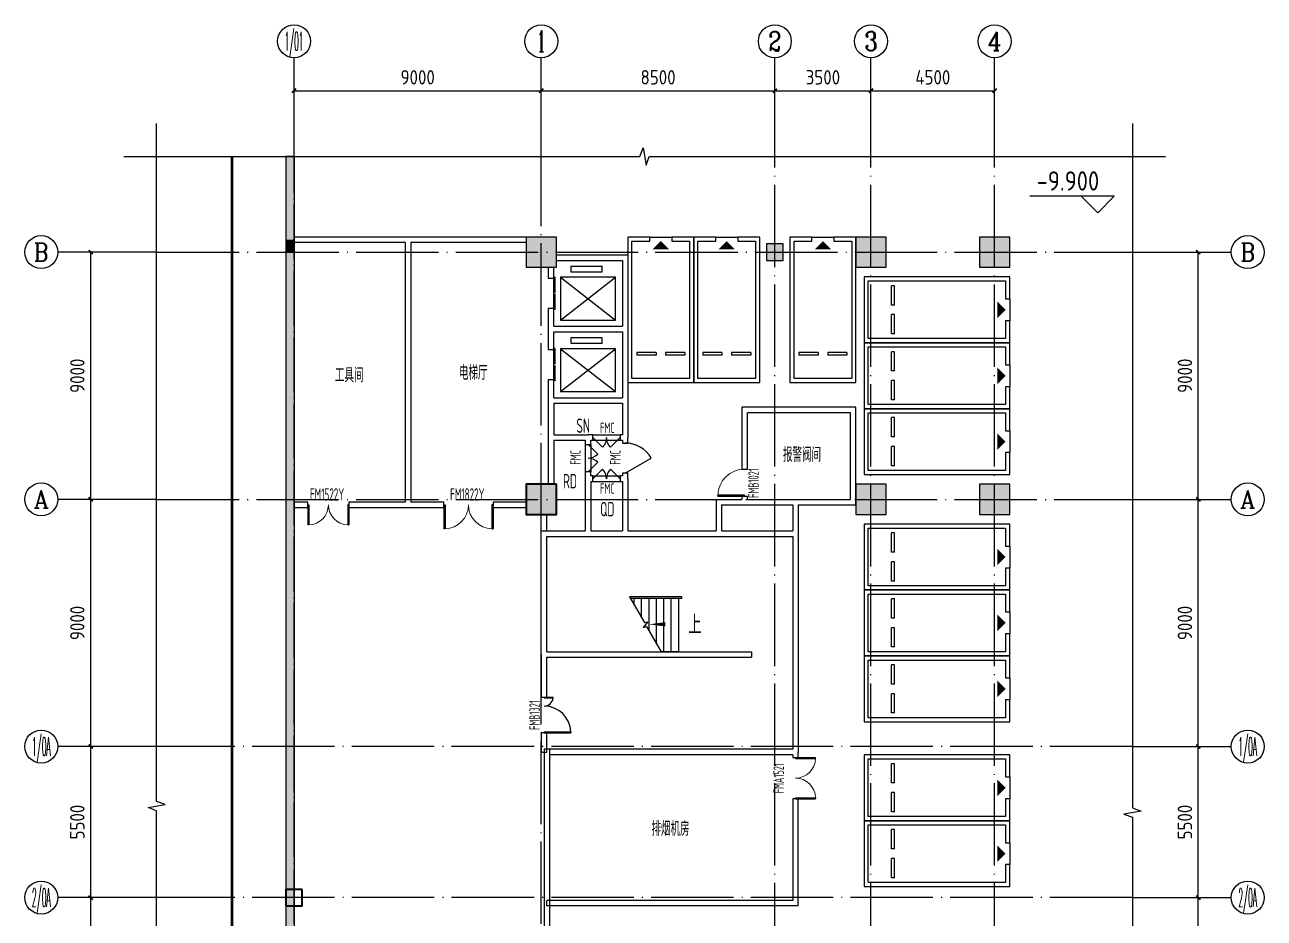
# Model space of a CAD drawing. Extents: x -473190 to 2138458, y -81875 to 2633646.
# Drawn here: x 917682 to 962794, y 222367 to 254895 of the extents above; entities that cross this region are included whole.
import ezdxf
from ezdxf.enums import TextEntityAlignment as Align

# ---------------------------------------------------------------- set-up
doc = ezdxf.new("R2010")
doc.units = 0
doc.header["$LTSCALE"] = 1000
for name, pattern in [('CENTERX2', [4, 2.5, -0.5, 0.5, -0.5]), ('CONTINOUS', [0]), ('DOTE', [2.42, 2, -0.2, 0.02, -0.2]), ('ZW-地下$0$DOTE', [2.42, 2, -0.2, 0.02, -0.2])]:
    doc.linetypes.add(name, pattern=pattern)
for name, color, linetype in [('00-停车位', 67, 'Continuous'), ('00-用地红线', 12, 'CENTERX2'), ('A-ROOM_NAME', 23, 'Continuous'), ('A-STAIR', 3, 'Continuous'), ('A-WALL', 2, 'Continuous'), ('AXIS', 3, 'Continuous'), ('AXIS_TEXT', 7, 'Continuous'), ('COLU-主楼', 1, 'Continuous'), ('COLUMN', 9, 'Continuous'), ('DIM_ELEV', 3, 'Continuous'), ('DIM_SYMB', 3, 'Continuous'), ('DOOR_FIRE', 4, 'Continuous'), ('DOOR_FIRE_TEXT', 7, 'Continuous'), ('DOTE', 1, 'DOTE'), ('EVTR', 2, 'Continuous'), ('PUB_DIM', 3, 'Continuous'), ('PUB_HATCH', 8, 'Continuous'), ('PUB_TEXT', 7, 'Continuous'), ('WALL-C', 2, 'Continuous'), ('WINDOW', 4, 'Continuous'), ('WINDOW_TEXT', 7, 'Continuous')]:
    doc.layers.add(name, color=color, linetype=linetype)
doc.layers.add('HATCH', color=251, linetype='Continuous', lineweight=0)
doc.layers.add('砼柱', color=2, linetype='Continuous', lineweight=35)
doc.styles.add('8B2_02', font='tssdeng.shx', dxfattribs={"width": 0.6, "bigfont": 'TSSDCHN.shx'})
doc.styles.add('_TCH_AXIS', font='COMPLEX', dxfattribs={"bigfont": 'GBCBIG'})
doc.styles.add('_TCH_DIM', font='SIMPLEX', dxfattribs={"bigfont": 'GBCBIG'})
doc.styles.add('_TCH_WINDOW', font='tssdeng.shx', dxfattribs={"width": 0.8, "height": 3.5, "bigfont": 'tssdchn.shx'})
doc.styles.add('COMPLEX', font='COMPLEX.shx', dxfattribs={"width": 0.65})
doc.styles.get("Standard").update_dxf_attribs({"font": 'gbenor.shx', "bigfont": 'gbcbig.shx'})
doc.styles.add('STANDARD_T3', font='gbenor.shx', dxfattribs={"bigfont": 'gbcbig.shx'})
doc.dimstyles.new('STANDARD&&150', dxfattribs={"dimtxt": 525, "dimasz": 150, "dimexe": 375, "dimexo": 450, "dimgap": 225, "dimtad": 1, "dimdec": 0, "dimzin": 0, "dimdsep": 46, "dimtxsty": 'STANDARD_T3', "dimblk": 'ARCHTICK', "dimcen": 0.09, "dimadec": 0, "dimazin": 0, "dimtfac": 1, "dimtdec": 0, "dimtix": 1, "dimtmove": 2, "dimatfit": 3, "dimfxl": 0, "dimtolj": 1, "dimtzin": 0, "dimarcsym": 0})

# ---------------------------------------------------------------- blocks, each defined once
blk = doc.blocks.new('车位2400x5300')
at = {"layer": '00-停车位', "color": 251}
for p, q in [((-875, -1000), (-175, -1000)), ((-875, -1100), (-875, -1000)), ((-875, -1100), (-175, -1100)), ((-175, -1100), (-175, -1000)), ((175, -1000), (875, -1000)), ((175, -1100), (175, -1000)), ((175, -1100), (875, -1100)), ((875, -1100), (875, -1000)), ((400, -5300), (-400, -5300))]:
    blk.add_line(p, q, dxfattribs=at)
blk.add_lwpolyline([(400, -5150), (400, -5300), (1200, -5300), (1200, 0), (-1200, 0), (-1200, -5300), (-400, -5300), (-400, -5150), (-1050, -5150), (-1050, -150), (1050, -150), (1050, -5150), (400, -5150)], dxfattribs=at)
blk.add_lwpolyline([(0, -5150, 0, 600, 0), (0, -4850, 600, 600, 0)], format="xyseb", dxfattribs=at)
blk = doc.blocks.new('_AXISO')
blk.add_circle((0, 0), 0.5)
at = {"layer": 'AXIS_TEXT', "style": 'COMPLEX', "width": 1.041667}
blk.add_attdef('A', text='', height=0.56, dxfattribs=at).set_placement((-0.25, -0.28), (0.25, -0.28), align=Align.FIT)
blk = doc.blocks.new('_ArchTick')
at = {"color": 0, "linetype": 'ByBlock', "const_width": 0.4}
blk.add_lwpolyline([(-0.5, -0.5), (0.5, 0.5)], dxfattribs=at)
blk = doc.blocks.new('*D1991')
at = {"layer": 'Defpoints', "color": 0, "transparency": 16777216}
for p in [(959194, 246617), (960394, 246617), (959194, 237617)]:
    blk.add_point(p, dxfattribs=at)
at = {"layer": 'PUB_DIM', "color": 0, "lineweight": -2, "transparency": 16777216}
for p, q in [((959644, 246617), (960769, 246617)), ((960394, 237617), (960394, 246617)), ((959644, 237617), (960769, 237617))]:
    blk.add_line(p, q, dxfattribs=at)
at = {"layer": 'PUB_DIM', "color": 0, "lineweight": -2, "transparency": 16777216, "xscale": 150, "yscale": 150, "zscale": 150}
for p, rotation in [((960394, 246617), 90), ((960394, 237617), 270)]:
    blk.add_blockref('_ArchTick', p, dxfattribs=dict(at, rotation=rotation))
at = {"layer": 'PUB_DIM', "color": 0, "transparency": 16777216, "insert": (959907, 242117), "char_height": 525, "attachment_point": 5, "rotation": 90, "style": 'STANDARD_T3'}
blk.add_mtext('\\A1;9000', dxfattribs=at)
blk = doc.blocks.new('*D1992')
at = {"layer": 'Defpoints', "color": 0, "transparency": 16777216}
for p in [(959194, 237617), (960394, 237617), (959194, 228617)]:
    blk.add_point(p, dxfattribs=at)
at = {"layer": 'PUB_DIM', "color": 0, "lineweight": -2, "transparency": 16777216}
for p, q in [((959644, 237617), (960769, 237617)), ((960394, 228617), (960394, 237617)), ((959644, 228617), (960769, 228617))]:
    blk.add_line(p, q, dxfattribs=at)
at = {"layer": 'PUB_DIM', "color": 0, "lineweight": -2, "transparency": 16777216, "xscale": 150, "yscale": 150, "zscale": 150}
for p, rotation in [((960394, 237617), 90), ((960394, 228617), 270)]:
    blk.add_blockref('_ArchTick', p, dxfattribs=dict(at, rotation=rotation))
at = {"layer": 'PUB_DIM', "color": 0, "transparency": 16777216, "insert": (959907, 233117), "char_height": 525, "attachment_point": 5, "rotation": 90, "style": 'STANDARD_T3'}
blk.add_mtext('\\A1;9000', dxfattribs=at)
blk = doc.blocks.new('*D1993')
at = {"layer": 'Defpoints', "color": 0, "transparency": 16777216}
for p in [(959194, 228617), (960394, 228617), (959194, 223117)]:
    blk.add_point(p, dxfattribs=at)
at = {"layer": 'PUB_DIM', "color": 0, "lineweight": -2, "transparency": 16777216}
for p, q in [((959644, 228617), (960769, 228617)), ((960394, 223117), (960394, 228617)), ((959644, 223117), (960769, 223117))]:
    blk.add_line(p, q, dxfattribs=at)
at = {"layer": 'PUB_DIM', "color": 0, "lineweight": -2, "transparency": 16777216, "xscale": 150, "yscale": 150, "zscale": 150}
for p, rotation in [((960394, 228617), 90), ((960394, 223117), 270)]:
    blk.add_blockref('_ArchTick', p, dxfattribs=dict(at, rotation=rotation))
at = {"layer": 'PUB_DIM', "color": 0, "transparency": 16777216, "insert": (959907, 225867), "char_height": 525, "attachment_point": 5, "rotation": 90, "style": 'STANDARD_T3'}
blk.add_mtext('\\A1;5500', dxfattribs=at)
blk = doc.blocks.new('*D1994')
at = {"layer": 'Defpoints', "color": 0, "transparency": 16777216}
for p in [(959194, 223117), (960394, 223117), (959194, 216517)]:
    blk.add_point(p, dxfattribs=at)
at = {"layer": 'PUB_DIM', "color": 0, "lineweight": -2, "transparency": 16777216}
for p, q in [((959644, 223117), (960769, 223117)), ((960394, 216517), (960394, 223117)), ((959644, 216517), (960769, 216517))]:
    blk.add_line(p, q, dxfattribs=at)
at = {"layer": 'PUB_DIM', "color": 0, "lineweight": -2, "transparency": 16777216, "xscale": 150, "yscale": 150, "zscale": 150}
for p, rotation in [((960394, 223117), 90), ((960394, 216517), 270)]:
    blk.add_blockref('_ArchTick', p, dxfattribs=dict(at, rotation=rotation))
at = {"layer": 'PUB_DIM', "color": 0, "transparency": 16777216, "insert": (959907, 219817), "char_height": 525, "attachment_point": 5, "rotation": 90, "style": 'STANDARD_T3'}
blk.add_mtext('\\A1;6600', dxfattribs=at)
blk = doc.blocks.new('*D1997')
at = {"layer": 'Defpoints', "color": 0, "transparency": 16777216}
for p in [(936482, 252495), (927482, 251295), (936482, 251295)]:
    blk.add_point(p, dxfattribs=at)
at = {"layer": 'PUB_DIM', "color": 0, "lineweight": -2, "transparency": 16777216}
for p, q in [((927482, 251745), (927482, 252870)), ((936482, 251745), (936482, 252870)), ((927482, 252495), (936482, 252495))]:
    blk.add_line(p, q, dxfattribs=at)
at = {"layer": 'PUB_DIM', "color": 0, "lineweight": -2, "transparency": 16777216, "xscale": 150, "yscale": 150, "zscale": 150, "rotation": 180}
blk.add_blockref('_ArchTick', (927482, 252495), dxfattribs=at)
at = {"layer": 'PUB_DIM', "color": 0, "lineweight": -2, "transparency": 16777216, "xscale": 150, "yscale": 150, "zscale": 150}
blk.add_blockref('_ArchTick', (936482, 252495), dxfattribs=at)
at = {"layer": 'PUB_DIM', "color": 0, "transparency": 16777216, "insert": (931982, 252982), "char_height": 525, "attachment_point": 5, "style": 'STANDARD_T3'}
blk.add_mtext('\\A1;9000', dxfattribs=at)
blk = doc.blocks.new('*D1998')
at = {"layer": 'Defpoints', "color": 0, "transparency": 16777216}
for p in [(944982, 252495), (936482, 251295), (944982, 251295)]:
    blk.add_point(p, dxfattribs=at)
at = {"layer": 'PUB_DIM', "color": 0, "lineweight": -2, "transparency": 16777216}
for p, q in [((936482, 251745), (936482, 252870)), ((944982, 251745), (944982, 252870)), ((936482, 252495), (944982, 252495))]:
    blk.add_line(p, q, dxfattribs=at)
at = {"layer": 'PUB_DIM', "color": 0, "lineweight": -2, "transparency": 16777216, "xscale": 150, "yscale": 150, "zscale": 150, "rotation": 180}
blk.add_blockref('_ArchTick', (936482, 252495), dxfattribs=at)
at = {"layer": 'PUB_DIM', "color": 0, "lineweight": -2, "transparency": 16777216, "xscale": 150, "yscale": 150, "zscale": 150}
blk.add_blockref('_ArchTick', (944982, 252495), dxfattribs=at)
at = {"layer": 'PUB_DIM', "color": 0, "transparency": 16777216, "insert": (940732, 252982), "char_height": 525, "attachment_point": 5, "style": 'STANDARD_T3'}
blk.add_mtext('\\A1;8500', dxfattribs=at)
blk = doc.blocks.new('*D1999')
at = {"layer": 'Defpoints', "color": 0, "transparency": 16777216}
for p in [(948482, 252495), (944982, 251295), (948482, 251295)]:
    blk.add_point(p, dxfattribs=at)
at = {"layer": 'PUB_DIM', "color": 0, "lineweight": -2, "transparency": 16777216}
for p, q in [((944982, 251745), (944982, 252870)), ((948482, 251745), (948482, 252870)), ((944982, 252495), (948482, 252495))]:
    blk.add_line(p, q, dxfattribs=at)
at = {"layer": 'PUB_DIM', "color": 0, "lineweight": -2, "transparency": 16777216, "xscale": 150, "yscale": 150, "zscale": 150, "rotation": 180}
blk.add_blockref('_ArchTick', (944982, 252495), dxfattribs=at)
at = {"layer": 'PUB_DIM', "color": 0, "lineweight": -2, "transparency": 16777216, "xscale": 150, "yscale": 150, "zscale": 150}
blk.add_blockref('_ArchTick', (948482, 252495), dxfattribs=at)
at = {"layer": 'PUB_DIM', "color": 0, "transparency": 16777216, "insert": (946732, 252982), "char_height": 525, "attachment_point": 5, "style": 'STANDARD_T3'}
blk.add_mtext('\\A1;3500', dxfattribs=at)
blk = doc.blocks.new('*D2000')
at = {"layer": 'Defpoints', "color": 0, "transparency": 16777216}
for p in [(952982, 252495), (948482, 251295), (952982, 251295)]:
    blk.add_point(p, dxfattribs=at)
at = {"layer": 'PUB_DIM', "color": 0, "lineweight": -2, "transparency": 16777216}
for p, q in [((948482, 251745), (948482, 252870)), ((952982, 251745), (952982, 252870)), ((948482, 252495), (952982, 252495))]:
    blk.add_line(p, q, dxfattribs=at)
at = {"layer": 'PUB_DIM', "color": 0, "lineweight": -2, "transparency": 16777216, "xscale": 150, "yscale": 150, "zscale": 150, "rotation": 180}
blk.add_blockref('_ArchTick', (948482, 252495), dxfattribs=at)
at = {"layer": 'PUB_DIM', "color": 0, "lineweight": -2, "transparency": 16777216, "xscale": 150, "yscale": 150, "zscale": 150}
blk.add_blockref('_ArchTick', (952982, 252495), dxfattribs=at)
at = {"layer": 'PUB_DIM', "color": 0, "transparency": 16777216, "insert": (950732, 252982), "char_height": 525, "attachment_point": 5, "style": 'STANDARD_T3'}
blk.add_mtext('\\A1;4500', dxfattribs=at)
blk = doc.blocks.new('*D2001')
at = {"layer": 'Defpoints', "color": 0, "transparency": 16777216}
for p in [(920082, 246617), (921282, 246617), (921282, 237617)]:
    blk.add_point(p, dxfattribs=at)
at = {"layer": 'PUB_DIM', "color": 0, "lineweight": -2, "transparency": 16777216}
for p, q in [((920832, 246617), (919707, 246617)), ((920082, 237617), (920082, 246617)), ((920832, 237617), (919707, 237617))]:
    blk.add_line(p, q, dxfattribs=at)
at = {"layer": 'PUB_DIM', "color": 0, "lineweight": -2, "transparency": 16777216, "xscale": 150, "yscale": 150, "zscale": 150}
for p, rotation in [((920082, 246617), 90), ((920082, 237617), 270)]:
    blk.add_blockref('_ArchTick', p, dxfattribs=dict(at, rotation=rotation))
at = {"layer": 'PUB_DIM', "color": 0, "transparency": 16777216, "insert": (919594, 242117), "char_height": 525, "attachment_point": 5, "rotation": 90, "style": 'STANDARD_T3'}
blk.add_mtext('\\A1;9000', dxfattribs=at)
blk = doc.blocks.new('*D2002')
at = {"layer": 'Defpoints', "color": 0, "transparency": 16777216}
for p in [(920082, 237617), (921282, 237617), (921282, 228617)]:
    blk.add_point(p, dxfattribs=at)
at = {"layer": 'PUB_DIM', "color": 0, "lineweight": -2, "transparency": 16777216}
for p, q in [((920832, 237617), (919707, 237617)), ((920082, 228617), (920082, 237617)), ((920832, 228617), (919707, 228617))]:
    blk.add_line(p, q, dxfattribs=at)
at = {"layer": 'PUB_DIM', "color": 0, "lineweight": -2, "transparency": 16777216, "xscale": 150, "yscale": 150, "zscale": 150}
for p, rotation in [((920082, 237617), 90), ((920082, 228617), 270)]:
    blk.add_blockref('_ArchTick', p, dxfattribs=dict(at, rotation=rotation))
at = {"layer": 'PUB_DIM', "color": 0, "transparency": 16777216, "insert": (919594, 233117), "char_height": 525, "attachment_point": 5, "rotation": 90, "style": 'STANDARD_T3'}
blk.add_mtext('\\A1;9000', dxfattribs=at)
blk = doc.blocks.new('*D2003')
at = {"layer": 'Defpoints', "color": 0, "transparency": 16777216}
for p in [(920082, 228617), (921282, 228617), (921282, 223117)]:
    blk.add_point(p, dxfattribs=at)
at = {"layer": 'PUB_DIM', "color": 0, "lineweight": -2, "transparency": 16777216}
for p, q in [((920832, 228617), (919707, 228617)), ((920082, 223117), (920082, 228617)), ((920832, 223117), (919707, 223117))]:
    blk.add_line(p, q, dxfattribs=at)
at = {"layer": 'PUB_DIM', "color": 0, "lineweight": -2, "transparency": 16777216, "xscale": 150, "yscale": 150, "zscale": 150}
for p, rotation in [((920082, 228617), 90), ((920082, 223117), 270)]:
    blk.add_blockref('_ArchTick', p, dxfattribs=dict(at, rotation=rotation))
at = {"layer": 'PUB_DIM', "color": 0, "transparency": 16777216, "insert": (919594, 225867), "char_height": 525, "attachment_point": 5, "rotation": 90, "style": 'STANDARD_T3'}
blk.add_mtext('\\A1;5500', dxfattribs=at)
blk = doc.blocks.new('*D2004')
at = {"layer": 'Defpoints', "color": 0, "transparency": 16777216}
for p in [(920082, 223117), (921282, 223117), (921282, 216517)]:
    blk.add_point(p, dxfattribs=at)
at = {"layer": 'PUB_DIM', "color": 0, "lineweight": -2, "transparency": 16777216}
for p, q in [((920832, 223117), (919707, 223117)), ((920082, 216517), (920082, 223117)), ((920832, 216517), (919707, 216517))]:
    blk.add_line(p, q, dxfattribs=at)
at = {"layer": 'PUB_DIM', "color": 0, "lineweight": -2, "transparency": 16777216, "xscale": 150, "yscale": 150, "zscale": 150}
for p, rotation in [((920082, 223117), 90), ((920082, 216517), 270)]:
    blk.add_blockref('_ArchTick', p, dxfattribs=dict(at, rotation=rotation))
at = {"layer": 'PUB_DIM', "color": 0, "transparency": 16777216, "insert": (919594, 219817), "char_height": 525, "attachment_point": 5, "rotation": 90, "style": 'STANDARD_T3'}
blk.add_mtext('\\A1;6600', dxfattribs=at)
blk = doc.blocks.new('$DorLib2D$00000002')
for p, q in [((-0.5, 0), (-0.5, 0.4875)), ((-0.475, 0.4875), (-0.5, 0.4875)), ((-0.475, 0), (-0.475, 0.4875)), ((0.475, 0), (0.475, 0.4875)), ((0.475, 0.4875), (0.5, 0.4875)), ((0.5, 0), (0.5, 0.4875)), ((-0.5, 0), (-0.475, 0)), ((0.5, 0), (0.475, 0))]:
    blk.add_line(p, q)
at = {"lineweight": 13}
for centre, start, end in [((-0.4875, 0), 0, 88.53072), ((0.4875, 0), 91.46928, 180)]:
    blk.add_arc(centre, 0.4875, start, end, dxfattribs=at)
blk = doc.blocks.new('$DorLib2D$00000001')
for p, q in [((0.45, 0.975), (0.5, 0.975)), ((0.45, 0), (0.45, 0.975)), ((0.5, 0), (0.5, 0.975)), ((0.5, 0), (0.45, 0))]:
    blk.add_line(p, q)
at = {"lineweight": 13}
blk.add_arc((0.475, 0), 0.975, 91.4693, 180, dxfattribs=at)
blk = doc.blocks.new('_FZH')
blk.add_lwpolyline([(-0.5, -0.5), (0.5, -0.5), (0.5, 0.5), (-0.5, 0.5)], close=True)
at = {"layer": 'PUB_HATCH'}
blk.add_solid([(-0.5, -0.5), (0.5, -0.5), (-0.5, 0.5), (0.5, 0.5)], dxfattribs=at)
blk = doc.blocks.new('$DORLIB2D$00000127')
at = {"color": 0}
for points in [[(-0.533, 0.795), (-0.533, 0.69)], [(-0.033, 0.795), (-0.533, 0.795)], [(-0.033, 0.69), (-0.533, 0.69)], [(0.5, 0.5), (-0.5, 0.5)], [(-0.033, 0.795), (-0.033, 0.69)], [(0.533, 0.795), (0.033, 0.795)], [(0.033, 0.795), (0.033, 0.69)], [(0.533, 0.69), (0.033, 0.69)], [(0.533, 0.795), (0.533, 0.69)]]:
    blk.add_lwpolyline(points, dxfattribs=at)
blk = doc.blocks.new('$DorLib2D$00000116')
at = {"color": 0}
for p, q in [((-0.5, 0), (-0.146, 0.354)), ((0.5, 0), (0.146, 0.354))]:
    blk.add_line(p, q, dxfattribs=at)
for centre, start, end in [((-0.5, 0), 0, 45), ((0.5, 0), 135, 180)]:
    blk.add_arc(centre, 0.5, start, end, dxfattribs=at)
blk = doc.blocks.new('$DorLib2D$00000228')
at = {"color": 0}
blk.add_line((0.5, 0), (0, 0.866), dxfattribs=at)
blk.add_arc((0.5, 0), 1, 120, 180, dxfattribs=at)
blk = doc.blocks.new('$DorLib2D$00000225')
at = {"color": 0}
for p, q in [((0.475, -0.001), (0.475, 0.752)), ((0.475, 0.752), (0.5, 0.752)), ((0.5, -0.001), (0.5, 0.752)), ((-0.5, 0), (-0.5, 0.252)), ((-0.475, 0.252), (-0.5, 0.252)), ((-0.475, 0), (-0.475, 0.252)), ((-0.475, 0), (-0.5, 0)), ((0.475, -0.001), (0.5, -0.001))]:
    blk.add_line(p, q, dxfattribs=at)
for centre, radius, start, end in [((0.505, -0.002), 0.755, 92.2493, 179.7238), ((-0.501, 0.003), 0.251, 359.7899, 84.0974)]:
    blk.add_arc(centre, radius, start, end, dxfattribs=at)

msp = doc.modelspace()

# ---------------------------------------------------------------- hatches: boundary and pattern name
at = {"layer": 'HATCH'}
msp.add_hatch(color=256, dxfattribs=at).paths.add_polyline_path([(937032, 238167.4), (935932, 238167.4), (935932, 237067.4), (937032, 237067.4)])
at = {"layer": 'PUB_HATCH'}
for points in [[(927182, 250094.6), (927182, 247067.4), (927482, 247067.4), (927482, 250094.6)], [(927482, 247067.4), (927182, 247067.4), (927182, 246617.4), (927482, 246617.4)], [(927482, 246617.4), (927182, 246617.4), (927182, 237617.4), (927482, 237617.4)], [(927482, 237617.4), (927182, 237617.4), (927182, 228617.4), (927482, 228617.4)], [(927482, 228617.4), (927182, 228617.4), (927182, 223117.4), (927482, 223117.4)], [(927482, 223117.4), (927182, 223117.4), (927182, 216517.4), (927482, 216517.4)]]:
    msp.add_hatch(color=256, dxfattribs=at).paths.add_polyline_path(points)

# ---------------------------------------------------------------- linework, layer by layer
at = {"layer": '00-用地红线', "color": 1, "const_width": 100}
msp.add_lwpolyline([(957997, 204025), (950971.7, 204110), (939191.9, 204538), (928592.2, 205180.3), (925223.3, 208821.7), (925223.6, 250094.6)], dxfattribs=at)
at = {"layer": 'A-STAIR'}
for p, q in [((941482, 234067.4), (939689.6, 234067.4)), ((939689.6, 234067.4), (940232, 233127.9)), ((941602, 234067.4), (939689.6, 234067.4)), ((941602, 234007.4), (939724.3, 234007.4)), ((939862, 233768.8), (939862, 234007.4)), ((940132, 233301.2), (940132, 234007.4)), ((940402, 232833.5), (940402, 234007.4)), ((940672, 232365.9), (940672, 234007.4)), ((940942, 232067.4), (940942, 234007.4)), ((941212, 232067.4), (941212, 234007.4)), ((941482, 232067.4), (941482, 234007.4)), ((941602, 234007.4), (941602, 234067.4)), ((940362.4, 233162.8), (940189.5, 232956.8)), ((940189.5, 232956.8), (940311.9, 232989.5)), ((940232, 233127.9), (940362.4, 233162.8)), ((940311.9, 232989.5), (940844.3, 232067.4)), ((941482, 232067.4), (940844.3, 232067.4))]:
    msp.add_line(p, q, dxfattribs=at)
at = {"layer": 'A-WALL'}
for p, q in [((931632, 247167.4), (927482, 247167.4)), ((931532, 246967.4), (927482, 246967.4)), ((931532, 246967.4), (931532, 237517.4)), ((935932, 247167.4), (931632, 247167.4)), ((935932, 246967.4), (931732, 246967.4)), ((931732, 246967.4), (931732, 237517.4)), ((938082, 239767.4), (938082, 239617.4)), ((938082, 239617.4), (938282, 239617.4)), ((938282, 239617.4), (938282, 239767.4)), ((938282, 238617.4), (938082, 238617.4)), ((938082, 238617.4), (938082, 238367.4)), ((938082, 238367.4), (938082, 236467.4)), ((938282, 238467.4), (938282, 238617.4)), ((938282, 238267.4), (938282, 236467.4)), ((927982, 237517.4), (927482, 237517.4)), ((927482, 237517.4), (927482, 237317.4)), ((927482, 237317.4), (927982, 237317.4)), ((927982, 237317.4), (927982, 237517.4)), ((931532, 237517.4), (929482, 237517.4)), ((929482, 237517.4), (929482, 237317.4)), ((929482, 237317.4), (931632, 237317.4)), ((931632, 237317.4), (932932, 237317.4)), ((932932, 237517.4), (931732, 237517.4)), ((932932, 237317.4), (932932, 237517.4)), ((935932, 237517.4), (934732, 237517.4)), ((934732, 237517.4), (934732, 237317.4)), ((934732, 237317.4), (935932, 237317.4)), ((936482, 236467.4), (936482, 237067.4)), ((936682, 236467.4), (936682, 237067.4)), ((944982, 228517.4), (936782, 228517.4)), ((944982, 228317.4), (936782, 228317.4))]:
    msp.add_line(p, q, dxfattribs=at)
at = {"layer": 'A-WALL', "linetype": 'CONTINOUS'}
for p, q in [((937032, 246517.4), (939632, 246517.4)), ((937032, 246317.4), (939432, 246317.4)), ((939432, 246317.4), (939432, 243917.4)), ((939632, 246517.4), (939632, 243817.4)), ((936732, 246067.4), (936732, 245667.4)), ((936932, 245667.4), (936932, 246067.4)), ((936732, 245667.4), (936932, 245667.4)), ((936932, 244567.4), (936732, 244567.4)), ((936732, 244567.4), (936732, 243817.4)), ((936932, 243917.4), (936932, 244567.4)), ((936732, 243817.4), (936732, 243067.4)), ((936932, 243917.4), (939432, 243917.4)), ((936932, 243717.4), (939432, 243717.4)), ((936932, 243067.4), (936932, 243717.4)), ((939432, 243717.4), (939432, 241317.4)), ((939632, 243817.4), (939632, 241217.4)), ((936732, 243067.4), (936932, 243067.4)), ((936932, 241967.4), (936732, 241967.4)), ((936732, 241967.4), (936732, 241217.4)), ((936932, 241317.4), (936932, 241967.4)), ((936732, 241217.4), (936732, 239867.4)), ((936932, 241317.4), (939432, 241317.4)), ((936932, 241117.4), (939432, 241117.4)), ((936932, 241117.4), (936932, 239967.4)), ((939432, 241117.4), (939432, 239967.4)), ((939632, 241217.4), (939632, 239867.4)), ((947932, 240967.4), (943782, 240967.4)), ((943782, 240967.4), (943782, 238717.4)), ((947932, 237417.4), (947932, 240967.4)), ((947732, 240767.4), (943982, 240767.4)), ((943982, 238717.4), (943982, 240767.4)), ((947732, 237617.4), (947732, 240767.4)), ((936732, 239867.4), (936732, 238167.4)), ((936932, 239967.4), (938182, 239967.4)), ((936932, 239767.4), (938082, 239767.4)), ((936932, 239767.4), (936932, 238167.4)), ((938357, 239967.4), (938182, 239967.4)), ((938282, 239767.4), (938357, 239767.4)), ((938357, 239767.4), (938357, 239967.4)), ((939432, 239967.4), (939357, 239967.4)), ((939357, 239967.4), (939357, 239767.4)), ((939357, 239767.4), (939432, 239767.4)), ((939432, 239767.4), (939432, 239667.4)), ((939432, 239667.4), (939632, 239667.4)), ((939632, 239667.4), (939632, 239867.4)), ((943782, 238717.4), (943982, 238717.4)), ((938357, 238467.4), (938282, 238467.4)), ((938282, 238267.4), (938357, 238267.4)), ((938357, 238267.4), (938357, 238467.4)), ((939432, 238467.4), (939357, 238467.4)), ((939357, 238467.4), (939357, 238267.4)), ((939357, 238267.4), (939432, 238267.4)), ((939632, 238567.4), (939432, 238567.4)), ((939432, 238567.4), (939432, 238467.4)), ((939432, 238267.4), (939432, 236467.4)), ((939632, 238367.4), (939632, 238567.4)), ((939632, 238367.4), (939632, 236467.2)), ((942842, 237617.4), (942842, 236467.3)), ((942842, 237617.4), (943782, 237617.4)), ((943042, 237417.4), (943042, 236467.4)), ((943042, 237417.4), (943882, 237417.4)), ((943982, 237717.4), (943782, 237717.4)), ((943782, 237717.4), (943782, 237617.4)), ((943882, 237417.4), (945632, 237417.4)), ((943982, 237617.4), (943982, 237717.4)), ((943982, 237617.4), (945732, 237617.4)), ((945632, 237417.4), (945632, 236467.4)), ((945732, 237617.4), (947732, 237617.4)), ((945832, 237417.4), (945832, 236367.4)), ((945832, 237417.4), (947932, 237417.4)), ((936482, 231967.4), (936482, 236467.4)), ((936482, 236467.4), (938082, 236467.4)), ((938282, 236467.4), (939432, 236467.4)), ((939632, 236467.2), (942842, 236467.3)), ((943042, 236467.4), (945632, 236467.4)), ((936682, 232067.4), (936682, 236267.4)), ((936682, 236267.4), (938182, 236267.4)), ((938182, 236267.4), (939532, 236267.4)), ((939532, 236267.2), (942942, 236267.4)), ((942942, 236267.4), (945632, 236267.4)), ((945632, 236267.4), (945632, 228517.4)), ((945832, 236367.4), (945832, 228417.4)), ((936482, 231967.4), (936482, 230417.4)), ((936682, 232067.4), (944132, 232067.4)), ((944132, 232067.4), (944132, 231867.4)), ((936682, 230417.4), (936682, 231867.4)), ((936682, 231867.4), (944132, 231867.4)), ((936482, 230417.4), (936682, 230417.4)), ((936682, 229117.4), (936482, 229117.4)), ((936482, 229117.4), (936482, 228417.4)), ((936682, 228417.4), (936682, 229117.4)), ((936482, 228417.4), (936682, 228417.4)), ((936582, 228517.4), (936582, 223117.4)), ((936782, 228517.4), (936582, 228517.4)), ((936782, 228517.4), (936782, 223117.4)), ((945632, 228517.4), (944982, 228517.4)), ((944982, 228317.4), (944982, 228517.4)), ((945632, 228317.4), (944982, 228317.4)), ((945632, 228317.4), (945632, 228217.4)), ((945832, 228217.4), (945832, 228417.4)), ((945632, 228217.4), (945832, 228217.4)), ((945832, 226717.4), (945632, 226717.4)), ((945632, 226717.4), (945632, 223017.4)), ((945832, 222817.4), (945832, 226717.4)), ((936582, 223117.4), (936582, 216517.4)), ((944982, 223017.4), (936682, 223017.4)), ((936682, 222817.4), (936682, 223017.4)), ((936782, 223117.4), (936782, 216517.4)), ((945632, 223017.4), (944982, 223017.4)), ((944982, 222817.4), (936682, 222817.4)), ((945832, 222817.4), (944982, 222817.4))]:
    msp.add_line(p, q, dxfattribs=at)
at = {"layer": 'AXIS'}
for p, q in [((927482, 250094.6), (927482, 253694.6)), ((936482, 250094.6), (936482, 253694.6)), ((944982, 250094.6), (944982, 253694.6)), ((948482, 250094.6), (948482, 253694.6)), ((952982, 250094.6), (952982, 253694.6)), ((922482, 246617.4), (918882, 246617.4)), ((957994.1, 246617.4), (961594.1, 246617.4)), ((922482, 237617.4), (918882, 237617.4)), ((957994.1, 237617.4), (961594.1, 237617.4)), ((922482, 228617.4), (918882, 228617.4)), ((957994.1, 228617.4), (961594.1, 228617.4)), ((922482, 223117.4), (918882, 223117.4)), ((957994.1, 223117.4), (961594.1, 223117.4))]:
    msp.add_line(p, q, dxfattribs=at)
at = {"layer": 'COLU-主楼', "lineweight": 35}
msp.add_lwpolyline([(937032, 238167.4), (935932, 238167.4), (935932, 237067.4), (937032, 237067.4)], close=True, dxfattribs=at)
at = {"layer": 'DIM_ELEV'}
for p, q in [((957332.7, 248649.2), (954263.7, 248649.2)), ((956732.7, 248049.2), (956132.7, 248649.2)), ((956732.7, 248049.2), (957332.7, 248649.2))]:
    msp.add_line(p, q, dxfattribs=at)
at = {"layer": 'DIM_SYMB'}
for points in [[(922482, 201607.5), (922482, 226282.3), (922167, 226396.9), (922797, 226508), (922482, 226619.8), (922482, 251294.6)], [(957997, 251294.6), (957997, 226384.7), (958312, 226270), (957682, 226159), (957997, 226047.2), (957997, 201137.3)], [(921282, 250094.6), (940070.7, 250094.6), (940185.4, 250409.6), (940296.5, 249779.6), (940408.2, 250094.6), (959197, 250094.6)]]:
    msp.add_lwpolyline(points, dxfattribs=at)
msp.add_lwpolyline([(941617, 233067.4, 0, 0, 0), (940402, 233067.4, 0, 160, 0), (941002, 233067.4, 0, 0, 0)], format="xyseb", dxfattribs=at)
at = {"layer": 'DOOR_FIRE'}
for p, q in [((938082, 239617.4), (938082, 238617.4)), ((938282, 239617.4), (938282, 238617.4)), ((938357, 239967.4), (939357, 239967.4)), ((938357, 239767.4), (939357, 239767.4)), ((938357, 238467.4), (939357, 238467.4)), ((938357, 238267.4), (939357, 238267.4))]:
    msp.add_line(p, q, dxfattribs=at)
at = {"layer": 'DOTE', "linetype": 'ZW-地下$0$DOTE'}
msp.add_line((927482, 200377.8), (927482, 250094.6), dxfattribs=at)
at = {"layer": 'DOTE', "color": 16, "linetype": 'DOTE', "ltscale": 1.5}
for p, q in [((936482, 200377.8), (936482, 250094.6)), ((944982, 202507.5), (944982, 250094.6)), ((948482, 202507.5), (948482, 250094.6)), ((952982, 202507.5), (952982, 250094.6)), ((922482, 246617.4), (957997, 246617.4)), ((922482, 237617.4), (957997, 237617.4)), ((957997, 228617.4), (922482, 228617.4)), ((957997, 223117.4), (922482, 223117.4))]:
    msp.add_line(p, q, dxfattribs=at)
at = {"layer": 'EVTR'}
for p, q in [((937562, 246092.4), (937562, 245897.4)), ((938702, 246092.4), (937562, 246092.4)), ((937562, 245897.4), (938702, 245897.4)), ((938702, 245897.4), (938702, 246092.4)), ((937182, 245702.4), (937182, 244142.4)), ((939182, 245702.4), (937182, 245702.4)), ((937182, 245702.4), (939182, 244142.4)), ((937182, 244142.4), (939182, 245702.4)), ((939182, 244142.4), (939182, 245702.4)), ((937182, 244142.4), (939182, 244142.4)), ((937562, 243492.4), (937562, 243297.4)), ((938702, 243492.4), (937562, 243492.4)), ((937562, 243297.4), (938702, 243297.4)), ((938702, 243297.4), (938702, 243492.4)), ((937182, 243102.4), (937182, 241542.4)), ((939182, 243102.4), (937182, 243102.4)), ((937182, 243102.4), (939182, 241542.4)), ((937182, 241542.4), (939182, 243102.4)), ((939182, 241542.4), (939182, 243102.4)), ((937182, 241542.4), (939182, 241542.4))]:
    msp.add_line(p, q, dxfattribs=at)
at = {"layer": 'WALL-C'}
for p, q in [((927182, 250094.6), (927182, 247067.4)), ((927482, 250094.6), (927182, 250094.6)), ((927482, 250094.6), (927482, 247067.4)), ((927182, 247067.4), (927182, 246617.4)), ((927482, 247067.4), (927482, 246617.4)), ((927182, 246617.4), (927182, 237617.4)), ((927482, 246617.4), (927482, 237617.4)), ((927182, 237617.4), (927182, 228617.4)), ((927482, 237617.4), (927482, 228617.4)), ((927182, 228617.4), (927182, 223117.4)), ((927482, 228617.4), (927482, 223117.4)), ((927182, 223117.4), (927182, 216517.4)), ((927482, 223117.4), (927482, 216517.4))]:
    msp.add_line(p, q, dxfattribs=at)
at = {"layer": '砼柱', "lineweight": 35}
msp.add_lwpolyline([(927782, 223417.4), (927182, 223417.4), (927182, 222817.4), (927782, 222817.4)], close=True, dxfattribs=at)

# ---------------------------------------------------------------- block references
at = {"layer": '00-停车位'}
for p, rotation in [((940832, 241867.3), 179.9999999865944), ((943232, 241867.3), 179.9999999865944), ((946732, 241867.4), 179.9999999865944), ((948232, 244517.4), 89.99999998659437), ((948232, 242117.4), 89.99999998659437), ((948232, 239717.4), 89.99999998659437), ((948232, 235517.4), 89.99999998659437), ((948232, 233117.4), 89.99999998659437), ((948232, 230717.4), 89.99999998659437), ((948232, 227117.4), 89.99999998659437), ((948232, 224717.4), 89.99999998659437)]:
    msp.add_blockref('车位2400x5300', p, dxfattribs=dict(at, rotation=rotation))
at = {"layer": 'AXIS'}
ref = msp.add_blockref('_AXISO', (927482, 254294.6), dxfattribs=dict(at, xscale=1200, yscale=1200, zscale=1200))
ref.add_attrib('A', '1/01', dxfattribs={"layer": 'AXIS_TEXT', "height": 678.82, "style": '_TCH_AXIS', "width": 0.318182}).set_placement((927142.6, 253955.1), (927821.4, 253955.1), align=Align.FIT)
ref = msp.add_blockref('_AXISO', (936482, 254294.6), dxfattribs=dict(at, xscale=1200, yscale=1200, zscale=1200))
ref.add_attrib('A', '1', dxfattribs={"layer": 'AXIS_TEXT', "height": 772.1, "style": '_TCH_AXIS'}).set_placement((936316.5, 253908.5), (936647.4, 253908.5), align=Align.FIT)
ref = msp.add_blockref('_AXISO', (944982, 254294.6), dxfattribs=dict(at, xscale=1200, yscale=1200, zscale=1200))
ref.add_attrib('A', '2', dxfattribs={"layer": 'AXIS_TEXT', "height": 698.9, "style": '_TCH_AXIS'}).set_placement((944749, 253945.1), (945214.9, 253945.1), align=Align.FIT)
ref = msp.add_blockref('_AXISO', (948482, 254294.6), dxfattribs=dict(at, xscale=1200, yscale=1200, zscale=1200))
ref.add_attrib('A', '3', dxfattribs={"layer": 'AXIS_TEXT', "height": 698.9, "style": '_TCH_AXIS'}).set_placement((948249, 253945.1), (948714.9, 253945.1), align=Align.FIT)
ref = msp.add_blockref('_AXISO', (952982, 254294.6), dxfattribs=dict(at, xscale=1200, yscale=1200, zscale=1200))
ref.add_attrib('A', '4', dxfattribs={"layer": 'AXIS_TEXT', "height": 668.2, "style": '_TCH_AXIS'}).set_placement((952727.4, 253960.5), (953236.5, 253960.5), align=Align.FIT)
ref = msp.add_blockref('_AXISO', (918282, 246617.4), dxfattribs=dict(at, xscale=1200, yscale=1200, zscale=1200))
ref.add_attrib('A', 'B', dxfattribs={"layer": 'AXIS_TEXT', "height": 652.9, "style": '_TCH_AXIS'}).set_placement((918017.7, 246290.9), (918546.2, 246290.9), align=Align.FIT)
ref = msp.add_blockref('_AXISO', (962194.1, 246617.4), dxfattribs=dict(at, xscale=1200, yscale=1200, zscale=1200))
ref.add_attrib('A', 'B', dxfattribs={"layer": 'AXIS_TEXT', "height": 652.9, "style": '_TCH_AXIS'}).set_placement((961929.9, 246290.9), (962458.4, 246290.9), align=Align.FIT)
ref = msp.add_blockref('_AXISO', (918282, 237617.4), dxfattribs=dict(at, xscale=1200, yscale=1200, zscale=1200))
ref.add_attrib('A', 'A', dxfattribs={"layer": 'AXIS_TEXT', "height": 637.8, "style": '_TCH_AXIS'}).set_placement((918008.6, 237298.5), (918555.3, 237298.5), align=Align.FIT)
ref = msp.add_blockref('_AXISO', (962194.1, 237617.4), dxfattribs=dict(at, xscale=1200, yscale=1200, zscale=1200))
ref.add_attrib('A', 'A', dxfattribs={"layer": 'AXIS_TEXT', "height": 637.8, "style": '_TCH_AXIS'}).set_placement((961920.8, 237298.5), (962467.4, 237298.5), align=Align.FIT)
ref = msp.add_blockref('_AXISO', (918282, 228617.4), dxfattribs=dict(at, xscale=1200, yscale=1200, zscale=1200))
ref.add_attrib('A', '1/0A', dxfattribs={"layer": 'AXIS_TEXT', "height": 678.82, "style": '_TCH_AXIS', "width": 0.28}).set_placement((917942.6, 228277.9), (918621.4, 228277.9), align=Align.FIT)
ref = msp.add_blockref('_AXISO', (962194.1, 228617.4), dxfattribs=dict(at, xscale=1200, yscale=1200, zscale=1200))
ref.add_attrib('A', '1/0A', dxfattribs={"layer": 'AXIS_TEXT', "height": 678.82, "style": '_TCH_AXIS', "width": 0.28}).set_placement((961854.7, 228277.9), (962533.5, 228277.9), align=Align.FIT)
ref = msp.add_blockref('_AXISO', (918282, 223117.4), dxfattribs=dict(at, xscale=1200, yscale=1200, zscale=1200))
ref.add_attrib('A', '2/0A', dxfattribs={"layer": 'AXIS_TEXT', "height": 678.82, "style": '_TCH_AXIS', "width": 0.2625}).set_placement((917942.6, 222777.9), (918621.4, 222777.9), align=Align.FIT)
ref = msp.add_blockref('_AXISO', (962194.1, 223117.4), dxfattribs=dict(at, xscale=1200, yscale=1200, zscale=1200))
ref.add_attrib('A', '2/0A', dxfattribs={"layer": 'AXIS_TEXT', "height": 678.82, "style": '_TCH_AXIS', "width": 0.2625}).set_placement((961854.7, 222777.9), (962533.5, 222777.9), align=Align.FIT)
at = {"layer": 'COLUMN', "xscale": 1100, "yscale": 1100, "zscale": 1100}
for p in [(936482, 246617.4), (948482, 246617.4), (952982, 246617.4), (936482, 237617.4), (948482, 237617.4), (952982, 237617.4)]:
    msp.add_blockref('_FZH', p, dxfattribs=at)
at = {"layer": 'COLUMN', "linetype": 'Continuous', "xscale": 600, "yscale": 600, "zscale": 600}
msp.add_blockref('_FZH', (944982, 246617.4), dxfattribs=at)
at = {"layer": 'DOOR_FIRE'}
ref = msp.add_blockref('$DorLib2D$00000116', (938857, 239867.4), dxfattribs=dict(at, xscale=1000, yscale=-1000, zscale=200, rotation=359.9999999961659))
ref.add_attrib('A', 'FMC', (938620.2, 240031), dxfattribs={"layer": 'WINDOW_TEXT', "height": 382.5, "style": '_TCH_WINDOW', "width": 0.564706})
ref = msp.add_blockref('$DorLib2D$00000116', (938182, 239117.4), dxfattribs=dict(at, xscale=1000, yscale=1000, zscale=200, rotation=269.999999996158))
ref.add_attrib('A', 'FMC', (937918.3, 238880.6), dxfattribs={"layer": 'WINDOW_TEXT', "height": 382.5, "rotation": 90, "style": '_TCH_WINDOW', "width": 0.564706})
ref = msp.add_blockref('$DorLib2D$00000228', (939532, 239117.4), dxfattribs=dict(at, xscale=1100, yscale=1100, zscale=200, rotation=270))
ref.add_attrib('A', 'FMC', (939368.3, 238880.6), dxfattribs={"layer": 'WINDOW_TEXT', "height": 382.5, "rotation": 90, "style": '_TCH_WINDOW', "width": 0.564706})
ref = msp.add_blockref('$DorLib2D$00000116', (938857, 238367.4), dxfattribs=dict(at, xscale=1000, yscale=1000, zscale=200, rotation=359.9999999963438))
ref.add_attrib('A', 'FMC', (938620.2, 237821.2), dxfattribs={"layer": 'WINDOW_TEXT', "height": 382.5, "style": '_TCH_WINDOW', "width": 0.564706})
ref = msp.add_blockref('$DorLib2D$00000001', (943882, 238217.4), dxfattribs=dict(at, xscale=1000, yscale=-1000, zscale=200, rotation=270.0000000018478))
ref.add_attrib('A', 'FMB1021', (944398.7, 237669), dxfattribs={"layer": 'WINDOW_TEXT', "height": 382.5, "rotation": 90, "style": '_TCH_WINDOW', "width": 0.564706})
ref = msp.add_blockref('$DorLib2D$00000002', (928732, 237417.4), dxfattribs=dict(at, xscale=1500, yscale=1500, zscale=200, rotation=179.9999999959385))
ref.add_attrib('A', 'FM1522Y', (928063.2, 237574.1), dxfattribs={"layer": 'DOOR_FIRE_TEXT', "height": 446.25, "rotation": 360, "style": '_TCH_WINDOW', "width": 0.564706})
ref = msp.add_blockref('$DorLib2D$00000002', (933832, 237417.4), dxfattribs=dict(at, xscale=1800, yscale=1800, zscale=200, rotation=179.9999999959411))
ref.add_attrib('A', 'FM1822Y', (933163.2, 237574.1), dxfattribs={"layer": 'DOOR_FIRE_TEXT', "height": 446.25, "rotation": 360, "style": '_TCH_WINDOW', "width": 0.564706})
ref = msp.add_blockref('$DorLib2D$00000225', (936582, 229767.4), dxfattribs=dict(at, xscale=1300, yscale=1300, zscale=200, rotation=270.0000000004885))
ref.add_attrib('A', 'FMB1321', (936428, 229219), dxfattribs={"layer": 'WINDOW_TEXT', "height": 382.5, "rotation": 90, "style": '_TCH_WINDOW', "width": 0.564706})
ref = msp.add_blockref('$DorLib2D$00000002', (945732, 227467.4), dxfattribs=dict(at, xscale=-1500, yscale=1500, zscale=200, rotation=270.000000000553))
ref.add_attrib('A', 'FMA1521', (945313.4, 226914.9), dxfattribs={"layer": 'WINDOW_TEXT', "height": 382.5, "rotation": 90, "style": '_TCH_WINDOW', "width": 0.564706})
at = {"layer": 'WINDOW', "xscale": 1100, "yscale": 200, "zscale": 1100, "rotation": 270}
for p in [(936832, 245117.4), (936832, 242517.4)]:
    msp.add_blockref('$DORLIB2D$00000127', p, dxfattribs=at)

# ---------------------------------------------------------------- texts
at = {"layer": 'A-ROOM_NAME', "style": '8B2_02', "width": 0.6}
for s, p in [('工具间', (928970.5, 241875.7)), ('电梯厅', (933485.3, 241966.3)), ('SN', (937758.9, 240036.9)), ('报警阀间', (945277.4, 238982.8)), ('RD', (937274.3, 238016.5)), ('QD', (938623.8, 236998.9)), ('排烟机房', (940492.4, 225363.6))]:
    msp.add_text(s, height=525, dxfattribs=at).set_placement(p)
at = {"layer": 'PUB_TEXT'}
msp.add_text('-9.900', height=700, dxfattribs=at).set_placement((954510.7, 248859.2))
at = {"layer": 'PUB_TEXT', "style": '_TCH_DIM'}
msp.add_text('上', height=675.2, dxfattribs=at).set_placement((941827, 232717.4))

# ---------------------------------------------------------------- dimensions: what is measured, and where the dimension line sits
at = {"layer": 'PUB_DIM'}
for p1, p2, distance, picture, middle in [((927482, 251294.6), (936482, 251294.6), 1200, '*D1997', (931982, 252982.1)), ((936482, 251294.6), (944982, 251294.6), 1200, '*D1998', (940732, 252982.1)), ((944982, 251294.6), (948482, 251294.6), 1200, '*D1999', (946732, 252982.1)), ((948482, 251294.6), (952982, 251294.6), 1200, '*D2000', (950732, 252982.1)), ((921282, 237617.4), (921282, 246617.4), 1200, '*D2001', (919594.5, 242117.4)), ((959194.1, 237617.4), (959194.1, 246617.4), -1200, '*D1991', (959906.6, 242117.4)), ((921282, 228617.4), (921282, 237617.4), 1200, '*D2002', (919594.5, 233117.4)), ((959194.1, 228617.4), (959194.1, 237617.4), -1200, '*D1992', (959906.6, 233117.4)), ((921282, 223117.4), (921282, 228617.4), 1200, '*D2003', (919594.5, 225867.4)), ((959194.1, 223117.4), (959194.1, 228617.4), -1200, '*D1993', (959906.6, 225867.4)), ((921282, 216517.4), (921282, 223117.4), 1200, '*D2004', (919594.5, 219817.4)), ((959194.1, 216517.4), (959194.1, 223117.4), -1200, '*D1994', (959906.6, 219817.4))]:
    dim = msp.add_aligned_dim(p1=p1, p2=p2, distance=distance, dimstyle='STANDARD&&150', dxfattribs=at)
    dim.commit()
    dim.dimension.update_dxf_attribs({"geometry": picture, "text_midpoint": middle})

doc.saveas('drawing.dxf')
